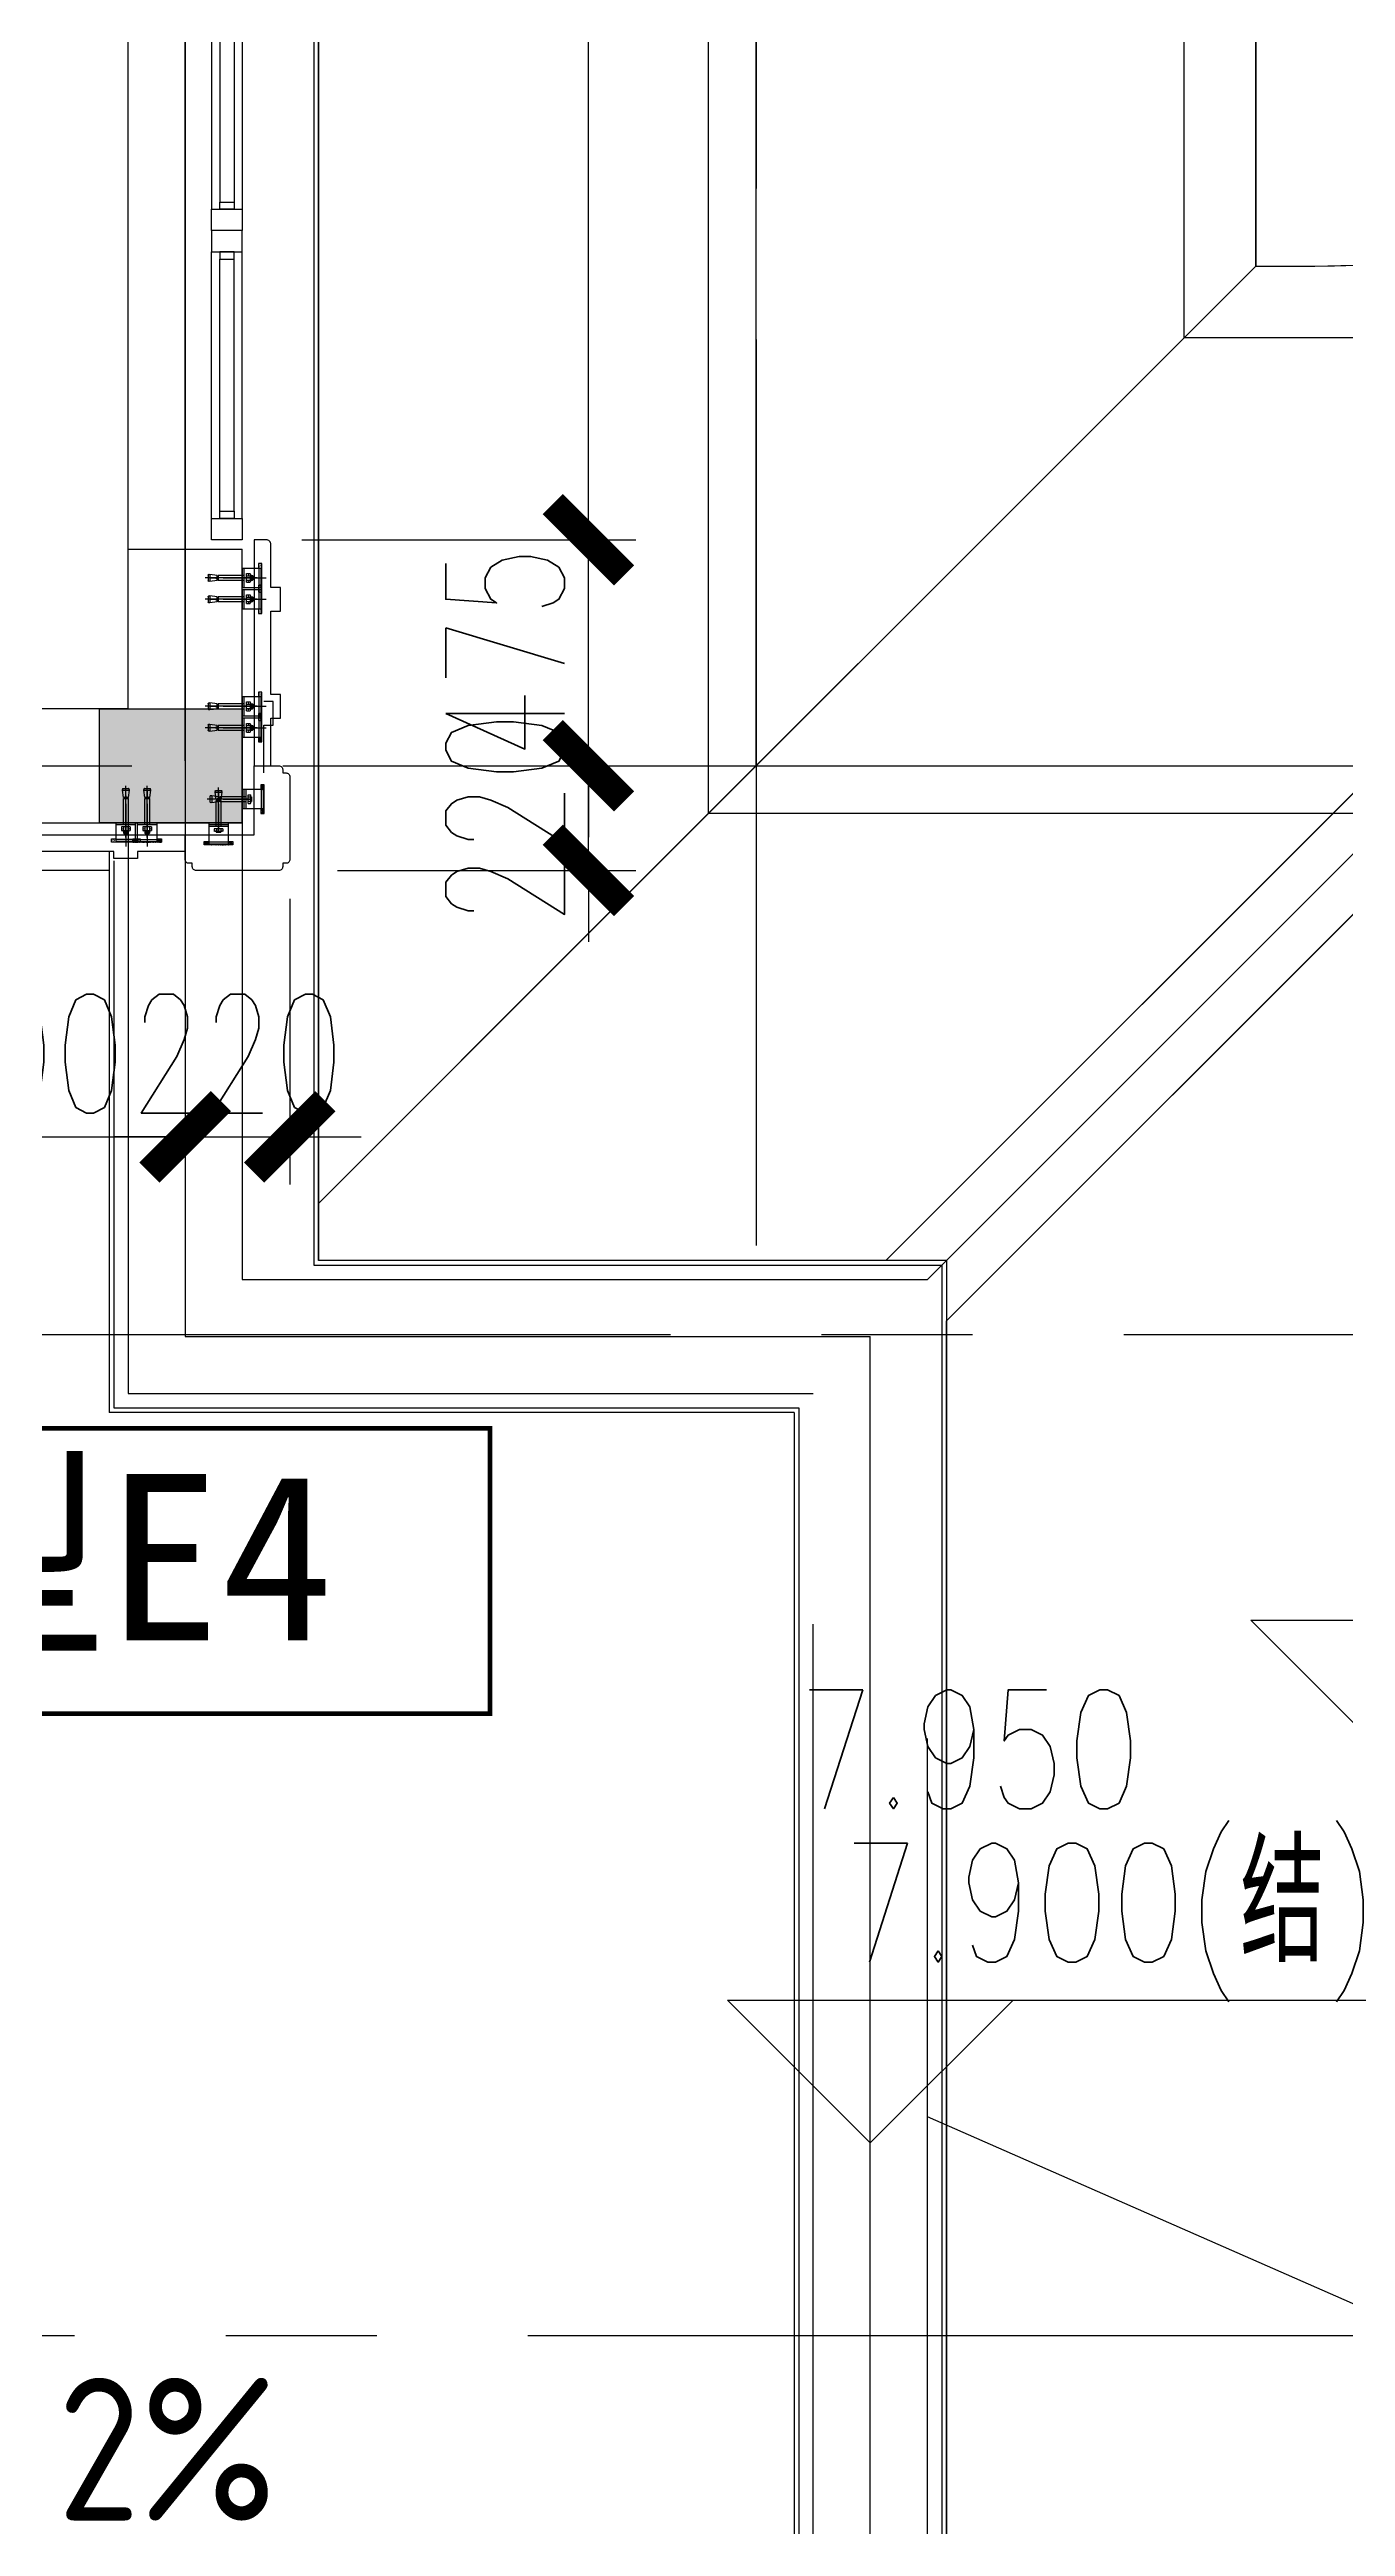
# Model space of a CAD drawing. Extents: x 296441 to 853063, y 459050 to 1117990.
# Drawn here: x 664813 to 667537, y 571926 to 577133 of the extents above; entities that cross this region are included whole.
import ezdxf
from ezdxf.enums import TextEntityAlignment as Align

# ---------------------------------------------------------------- set-up
doc = ezdxf.new("R2010")
doc.units = 0
doc.header["$LTSCALE"] = 1000
for name, pattern in [('14-GRID$0$CENTER2', [28.575, 19.05, -3.175, 3.175, -3.175]), ('CENTER', [50.8, 31.75, -6.35, 6.35, -6.35]), ('DASH', [0.35, 0.25, -0.1]), ('DOTE', [2.42, 2, -0.2, 0.02, -0.2]), ('E4-FL03$0$HIDDEN', [0.375, 0.25, -0.125]), ('E4-FL03$0$HIDDEN2', [4.7625, 3.175, -1.5875])]:
    doc.linetypes.add(name, pattern=pattern)
for name, color, linetype in [('0-COL-H1', 170, 'Continuous'), ('14-GRID$0$G-GRID', 9, '14-GRID$0$CENTER2'), ('14-name$0$A-ANNO-IDEN', 2, 'Continuous'), ('5PJ(配件)', 13, 'Continuous'), ('8XX(虚线)', 8, 'DASH'), ('A-SECT-FNSH', 6, 'Continuous'), ('E4-FL03$0$A-ROOF', 2, 'Continuous'), ('E4-FL03$0$A-SECT-WOOD', 17, 'Continuous'), ('E4-FL03$0$A-SLAB-OTLN', 144, 'E4-FL03$0$HIDDEN'), ('E4-FL03$0$AUDIT_I_171201172723-13', 17, 'Continuous'), ('E4-FL03$0$AUDIT_I_171201172723-14', 155, 'Continuous'), ('E4-FL03$0$AUDIT_I_171201172723-2', 140, 'Continuous'), ('E4-FL03$0$AUDIT_I_171201172723-4', 1, 'Continuous'), ('E4-FL03$0$AUDIT_I_171201172723-8', 23, 'Continuous'), ('E4-FL03$0$G-XREF', 2, 'Continuous'), ('E4-TEXT-FL03-MI$0$A-ANNO-LEVL', 3, 'Continuous'), ('E4-TEXT-FL03-MI$0$A-ANNO-LEVL-TEXT', 255, 'Continuous'), ('F4-FL03$0$A-SECT-WOOD', 17, 'Continuous'), ('PUB_DIM', 3, 'Continuous'), ('PUB_TEXT', 7, 'Continuous'), ('ZT0_默认图层-----PM、LM、DY、JD', 7, 'Continuous'), ('ZT1_Dim---标注---PM、LM、DY、JD', 252, 'Continuous'), ('ZT3_辅材--五金件-------------JD', 13, 'Continuous')]:
    doc.layers.add(name, color=color, linetype=linetype)
doc.layers.add('E4-FL03$0$A-ANNO-NPLT', color=215, linetype='Continuous', plot=False)
doc.layers.add('E4-FL03$0$AUDIT_I_171201172723-10', color=215, linetype='Continuous', plot=False)
doc.styles.add('14-name$0$GOA_03_黑体_1.00', font='simhei.ttf')
doc.styles.add('14-name$0$GOA_04_COMPLEX_1.00', font='complex.shx')
doc.styles.add('E4-TEXT-FL03-MI$0$GOA_01_thin_0.75', font='romans.shx', dxfattribs={"width": 0.75, "bigfont": 'hzdx.shx'})
doc.styles.get("Standard").update_dxf_attribs({"font": 'gbenor.shx', "bigfont": 'gbcbig.shx'})
doc.styles.add('ZT-DIMSTYLE', font='ROMANS.shx', dxfattribs={"width": 0.7, "bigfont": 'CHINESE.shx'})
doc.styles.add('ZT_文字标注', font='ROMANS.shx', dxfattribs={"width": 0.7, "bigfont": '@1chinese.shx'})
doc.dimstyles.new('ZT-DIM100', dxfattribs={"dimscale": 100, "dimtxt": 2.5, "dimasz": 1.5, "dimexe": 1, "dimexo": 1, "dimgap": 0.5, "dimtad": 1, "dimdec": 0, "dimdsep": 46, "dimtxsty": 'ZT-DIMSTYLE', "dimblk": 'ARCHTICK', "dimcen": 2.5, "dimclrd": 175, "dimclre": 175, "dimclrt": 7, "dimazin": 2, "dimtfac": 1, "dimtix": 1, "dimtmove": 2, "dimatfit": 3, "dimfxl": 0, "dimarcsym": 0})

# ---------------------------------------------------------------- blocks, each defined once
blk = doc.blocks.new('*U430')
at = {"layer": 'E4-FL03$0$AUDIT_I_171201172723-13'}
for points in [[(0, 32.5), (45, 32.5), (45, -32.5), (0, -32.5)], [(60, 15), (60, -15), (45, -15), (45, 15)], [(590, 15), (590, -15), (605, -15), (605, 15)], [(650, 32.5), (605, 32.5), (605, -32.5), (650, -32.5)]]:
    blk.add_lwpolyline(points, close=True, dxfattribs=at)
at = {"layer": 'E4-FL03$0$AUDIT_I_171201172723-14'}
for p, q in [((45, 32.5), (605, 32.5)), ((60, 15), (590, 15)), ((45, -32.5), (605, -32.5)), ((60, -15), (590, -15))]:
    blk.add_line(p, q, dxfattribs=at)
blk = doc.blocks.new('E4-FL03$0$sxdh')
at = {"layer": 'E4-FL03$0$A-ROOF'}
for p, q in [((-1508.8, 1551.2), (-1551.2, 1508.8)), ((690, -562.7), (-1166.4, 1293.6)), ((510, -637.3), (-1293.6, 1166.4)), ((-1153.4, 1026.1), (-1293.6, 1166.4))]:
    blk.add_line(p, q, dxfattribs=at)
for points in [[(470, 900, -0.096161), (-1230, 1230)], [(-900, -470), (-900, -470, 0.096161), (-1230, 1230)]]:
    blk.add_lwpolyline(points, format="xyb", dxfattribs=at)
for centre, start, end in [((-11.9, 3184.8), 227.5006, 238.5983), ((-3184.8, 11.9), 31.4017, 42.4994)]:
    blk.add_arc(centre, 2215.7, start, end, dxfattribs=at)
at = {"layer": 'E4-FL03$0$A-SLAB-OTLN', "linetype": 'E4-FL03$0$HIDDEN2'}
blk.add_line((480, -480), (-1230, 1230), dxfattribs=at)
blk = doc.blocks.new('ERTGVVV')
at = {"layer": 'E4-FL03$0$A-ANNO-NPLT'}
blk.add_lwpolyline([(1774051.1, 680697.4), (1774025.8, 680773.2), (1774825.8, 681023.2), (1775025.8, 681023.2), (1776005.8, 681453.2), (1776005.8, 681523.2)], dxfattribs=at)
at = {"layer": 'E4-FL03$0$A-ROOF'}
for p, q in [((1775315.8, 685343.7), (1775315.8, 689373.7)), ((1775315.8, 685343.7), (1775245.8, 685343.7)), ((1774537.6, 684809.1), (1776093.1, 683253.7)), ((1774471.5, 684620.7), (1775965.8, 683126.4))]:
    blk.add_line(p, q, dxfattribs=at)
for points in [[(1777285.8, 688346.4), (1775062.4, 690569.8, -0.084076), (1775315.8, 689073.7), (1775315.8, 685343.7), (1777285.8, 683373.7), (1777285.8, 688346.4)], [(1775315.8, 685343.7), (1775245.8, 685343.7, -0.084077), (1773749.7, 685597), (1776093.1, 683253.7), (1777285.8, 683253.7), (1777285.8, 683373.7), (1775315.8, 685343.7)], [(1773622.4, 676817.6), (1775965.8, 679160.9), (1775965.8, 683126.4), (1773622.4, 685469.8, -0.084077), (1773875.8, 683973.7), (1773875.8, 678313.6, -0.084079), (1773622.4, 676817.6, -5.904737)]]:
    blk.add_lwpolyline(points, format="xyb", dxfattribs=at)
at = {"layer": 'E4-FL03$0$A-SECT-WOOD'}
blk.add_lwpolyline([(1777400.8, 684278.7), (1777400.8, 684378.7), (1777380.8, 684378.7), (1777380.8, 684428.7), (1777400.8, 684428.7)], dxfattribs=at)
at = {"layer": 'E4-FL03$0$A-SLAB-OTLN', "linetype": 'E4-FL03$0$HIDDEN2'}
for p, q in [((1775465.8, 685193.7), (1775465.8, 690593.7)), ((1776465.8, 684193.7), (1776465.8, 689293.7)), ((1775465.8, 685193.7), (1774025.8, 685193.7)), ((1776005.8, 683213.7), (1774775.8, 684443.7)), ((1776465.8, 684193.7), (1775025.8, 684193.7)), ((1777445.8, 684173.7), (1777445.8, 683213.7)), ((1777685.8, 684173.7), (1777685.8, 682973.7)), ((1777445.8, 683213.7), (1776005.8, 683213.7)), ((1776005.8, 679073.7), (1776005.8, 683213.7)), ((1777685.8, 682973.7), (1776245.8, 682973.7)), ((1776245.8, 679313.7), (1776245.8, 682973.7))]:
    blk.add_line(p, q, dxfattribs=at)
at = {"layer": 'E4-FL03$0$AUDIT_I_171201172723-10'}
for p, q in [((1776365.8, 684293.7), (1776365.8, 689393.7)), ((1777565.8, 688493.7), (1777565.8, 683093.7)), ((1776365.8, 684293.7), (1774925.8, 684293.7)), ((1777565.8, 683093.7), (1776125.8, 683093.7)), ((1776125.8, 679193.7), (1776125.8, 683093.7))]:
    blk.add_line(p, q, dxfattribs=at)
at = {"layer": 'E4-FL03$0$AUDIT_I_171201172723-2'}
for p, q in [((1777285.8, 688773.7), (1777285.8, 683253.7)), ((1777295.8, 688763.7), (1777295.8, 683243.7)), ((1777685.8, 684748.7), (1777685.8, 688038.7, 0.4)), ((1777715.8, 684093.7), (1777715.8, 682943.7)), ((1777725.8, 684113.7), (1777725.8, 682933.7)), ((1775965.8, 683253.7), (1775965.8, 679033.7)), ((1775965.8, 683253.7), (1777285.8, 683253.7)), ((1777295.8, 683243.7), (1775975.8, 683243.7)), ((1775975.8, 683243.7), (1775975.8, 679043.7)), ((1777715.8, 682943.7), (1776275.8, 682943.7)), ((1776275.8, 682943.7), (1776275.8, 679343.7)), ((1776285.8, 682933.7), (1776285.8, 679353.7)), ((1776285.8, 682933.7), (1777725.8, 682933.7))]:
    blk.add_line(p, q, dxfattribs=at)
at = {"layer": 'E4-FL03$0$AUDIT_I_171201172723-4'}
for p, q in [((1777445.8, 684173.7), (1777445.8, 684748.7, 0.4)), ((1777685.8, 684748.7, 0.4), (1777445.8, 684748.7, 0.4)), ((1777685.8, 684413.7), (1777685.8, 684748.7, 0.4)), ((1778245.8, 684413.7), (1777685.8, 684413.7)), ((1778245.8, 684173.7), (1777445.8, 684173.7))]:
    blk.add_line(p, q, dxfattribs=at)
at = {"layer": 'E4-FL03$0$AUDIT_I_171201172723-8'}
blk.add_line((1777725.8, 684073.7), (1780400.8, 684073.7), dxfattribs=at)
at = {"layer": 'E4-FL03$0$G-XREF'}
blk.add_line((1775315.8, 685343.7), (1776985.8, 683673.7), dxfattribs=at)
blk.add_lwpolyline([(1777285.8, 683253.7), (1777285.8, 688773.7), (1779945.8, 688773.7), (1779945.8, 688633.7)], dxfattribs=at)
at = {"rotation": 270}
blk.add_blockref('*U430', (1777478.3, 686068.7, 0.4), dxfattribs=at)
at = {"extrusion": (0, 0, -1), "zscale": -1, "rotation": 90}
blk.add_blockref('*U430', (-1777478.3, 684768.7, -0.4), dxfattribs=at)
at = {"layer": 'E4-FL03$0$A-ROOF'}
blk.add_blockref('E4-FL03$0$sxdh', (1774775.8, 684443.7), dxfattribs=at)
blk = doc.blocks.new('*U2129')
at = {"const_width": 10}
blk.add_lwpolyline([(-1025, 0), (1025, 0), (1025, -600), (-1025, -600)], close=True, dxfattribs=at)
at = {"style": '14-name$0$GOA_04_COMPLEX_1.00', "width": 0.8}
blk.add_attdef('房间编号', text='', height=300, dxfattribs=at).set_placement((-532.4, -480.6), align=Align.CENTER)
blk = doc.blocks.new('GWE2')
at = {"layer": 'E4-TEXT-FL03-MI$0$A-ANNO-LEVL'}
for points in [[(915537.3, -625551.6), (915237.3, -625851.6), (914937.3, -625551.6), (916503.4, -625551.6)], [(914437.3, -626350.5), (914137.3, -626650.5), (913837.3, -626350.5), (915403.4, -626350.5)]]:
    blk.add_lwpolyline(points, dxfattribs=at)
at = {"layer": 'E4-TEXT-FL03-MI$0$A-ANNO-LEVL-TEXT', "style": 'E4-TEXT-FL03-MI$0$GOA_01_thin_0.75', "width": 0.75}
for s, p in [('7.950', (913985, -625948.1)), ('7.900(结)', (914079, -626270.4))]:
    blk.add_text(s, height=250, dxfattribs=at).set_placement(p)
at = {"layer": 'PUB_TEXT'}
blk.add_text('2%', height=300, dxfattribs=at).set_placement((912428.7, -627444.4))
blk = doc.blocks.new('_ArchTick')
at = {"color": 0, "linetype": 'ByBlock', "const_width": 0.4}
blk.add_lwpolyline([(-0.5, -0.5), (0.5, 0.5)], dxfattribs=at)
blk = doc.blocks.new('*D1306')
at = {"layer": 'Defpoints', "color": 0, "ltscale": 1000, "transparency": 16777216}
for p in [(665098.5, 575447.2, 0.4), (665318.4, 575447.2), (665318.4, 574847)]:
    blk.add_point(p, dxfattribs=at)
at = {"layer": 'ZT1_Dim---标注---PM、LM、DY、JD', "color": 175, "linetype": 'ByBlock', "lineweight": -2, "ltscale": 1000, "transparency": 16777216}
for p, q in [((665098.5, 575347.2), (665098.5, 574747)), ((665318.4, 575347.2), (665318.4, 574747)), ((665098.5, 574847), (664948.5, 574847)), ((665098.5, 574847), (665318.4, 574847)), ((665318.4, 574847), (665468.4, 574847))]:
    blk.add_line(p, q, dxfattribs=at)
at = {"layer": 'ZT1_Dim---标注---PM、LM、DY、JD', "color": 175, "lineweight": -2, "ltscale": 1000, "transparency": 16777216, "xscale": 150, "yscale": 150, "zscale": 150}
blk.add_blockref('_ArchTick', (665098.5, 574847), dxfattribs=at)
at = {"layer": 'ZT1_Dim---标注---PM、LM、DY、JD', "color": 175, "lineweight": -2, "ltscale": 1000, "transparency": 16777216, "xscale": 150, "yscale": 150, "zscale": 150, "rotation": 180}
blk.add_blockref('_ArchTick', (665318.4, 574847), dxfattribs=at)
at = {"layer": 'ZT1_Dim---标注---PM、LM、DY、JD', "color": 7, "ltscale": 1000, "transparency": 16777216, "insert": (665208.5, 575022), "char_height": 250, "attachment_point": 5, "style": 'ZT-DIMSTYLE'}
blk.add_mtext('220', dxfattribs=at)
blk = doc.blocks.new('*D1307')
at = {"layer": 'Defpoints', "color": 0, "ltscale": 1000, "transparency": 16777216}
for p in [(664398.5, 575447.2), (665098.5, 575447.2, 0.4), (665098.5, 574847)]:
    blk.add_point(p, dxfattribs=at)
at = {"layer": 'ZT1_Dim---标注---PM、LM、DY、JD', "color": 175, "linetype": 'ByBlock', "lineweight": -2, "ltscale": 1000, "transparency": 16777216}
for p, q in [((664398.5, 575347.2), (664398.5, 574747)), ((665098.5, 575347.2), (665098.5, 574747)), ((664398.5, 574847), (665098.5, 574847))]:
    blk.add_line(p, q, dxfattribs=at)
at = {"layer": 'ZT1_Dim---标注---PM、LM、DY、JD', "color": 175, "lineweight": -2, "ltscale": 1000, "transparency": 16777216, "xscale": 150, "yscale": 150, "zscale": 150, "rotation": 180}
blk.add_blockref('_ArchTick', (664398.5, 574847), dxfattribs=at)
at = {"layer": 'ZT1_Dim---标注---PM、LM、DY、JD', "color": 175, "lineweight": -2, "ltscale": 1000, "transparency": 16777216, "xscale": 150, "yscale": 150, "zscale": 150}
blk.add_blockref('_ArchTick', (665098.5, 574847), dxfattribs=at)
at = {"layer": 'ZT1_Dim---标注---PM、LM、DY、JD', "color": 7, "ltscale": 1000, "transparency": 16777216, "insert": (664748.5, 575022), "char_height": 250, "attachment_point": 5, "style": 'ZT-DIMSTYLE'}
blk.add_mtext('700', dxfattribs=at)
blk = doc.blocks.new('*D1310')
at = {"layer": 'Defpoints', "color": 0, "ltscale": 1000, "transparency": 16777216}
for p in [(665256, 579352.2, 0.9), (665945.9, 579352.2), (665243.5, 576102.2, 0.9)]:
    blk.add_point(p, dxfattribs=at)
at = {"layer": 'ZT1_Dim---标注---PM、LM、DY、JD', "color": 175, "linetype": 'ByBlock', "lineweight": -2, "ltscale": 1000, "transparency": 16777216}
for p, q in [((665356, 579352.2), (666045.9, 579352.2)), ((665945.9, 576102.2), (665945.9, 579352.2)), ((665343.5, 576102.2), (666045.9, 576102.2))]:
    blk.add_line(p, q, dxfattribs=at)
at = {"layer": 'ZT1_Dim---标注---PM、LM、DY、JD', "color": 175, "lineweight": -2, "ltscale": 1000, "transparency": 16777216, "xscale": 150, "yscale": 150, "zscale": 150}
for p, rotation in [((665945.9, 579352.2), 90), ((665945.9, 576102.2), 270)]:
    blk.add_blockref('_ArchTick', p, dxfattribs=dict(at, rotation=rotation))
at = {"layer": 'ZT1_Dim---标注---PM、LM、DY、JD', "color": 7, "ltscale": 1000, "transparency": 16777216, "insert": (665770.9, 577727.2), "char_height": 250, "attachment_point": 5, "rotation": 90, "style": 'ZT-DIMSTYLE'}
blk.add_mtext('3250', dxfattribs=at)
blk = doc.blocks.new('*D1311')
at = {"layer": 'Defpoints', "color": 0, "ltscale": 1000, "transparency": 16777216}
for p in [(665243.5, 576102.2, 0.9), (665945.9, 576102.2), (665318.5, 575627.2)]:
    blk.add_point(p, dxfattribs=at)
at = {"layer": 'ZT1_Dim---标注---PM、LM、DY、JD', "color": 175, "linetype": 'ByBlock', "lineweight": -2, "ltscale": 1000, "transparency": 16777216}
for p, q in [((665945.9, 576102.2), (665945.9, 576252.2)), ((665343.5, 576102.2), (666045.9, 576102.2)), ((665945.9, 575627.2), (665945.9, 576102.2)), ((665418.5, 575627.2), (666045.9, 575627.2)), ((665945.9, 575627.2), (665945.9, 575477.2))]:
    blk.add_line(p, q, dxfattribs=at)
at = {"layer": 'ZT1_Dim---标注---PM、LM、DY、JD', "color": 175, "lineweight": -2, "ltscale": 1000, "transparency": 16777216, "xscale": 150, "yscale": 150, "zscale": 150}
for p, rotation in [((665945.9, 576102.2), 270), ((665945.9, 575627.2), 90)]:
    blk.add_blockref('_ArchTick', p, dxfattribs=dict(at, rotation=rotation))
at = {"layer": 'ZT1_Dim---标注---PM、LM、DY、JD', "color": 7, "ltscale": 1000, "transparency": 16777216, "insert": (665770.9, 575864.7), "char_height": 250, "attachment_point": 5, "rotation": 90, "style": 'ZT-DIMSTYLE'}
blk.add_mtext('475', dxfattribs=at)
blk = doc.blocks.new('*D1312')
at = {"layer": 'Defpoints', "color": 0, "ltscale": 1000, "transparency": 16777216}
for p in [(665318.5, 575627.2), (665945.9, 575627.2), (665318.5, 575407.2)]:
    blk.add_point(p, dxfattribs=at)
at = {"layer": 'ZT1_Dim---标注---PM、LM、DY、JD', "color": 175, "linetype": 'ByBlock', "lineweight": -2, "ltscale": 1000, "transparency": 16777216}
for p, q in [((665945.9, 575627.2), (665945.9, 575777.2)), ((665418.5, 575627.2), (666045.9, 575627.2)), ((665945.9, 575407.2), (665945.9, 575627.2)), ((665418.5, 575407.2), (666045.9, 575407.2)), ((665945.9, 575407.2), (665945.9, 575257.2))]:
    blk.add_line(p, q, dxfattribs=at)
at = {"layer": 'ZT1_Dim---标注---PM、LM、DY、JD', "color": 175, "lineweight": -2, "ltscale": 1000, "transparency": 16777216, "xscale": 150, "yscale": 150, "zscale": 150}
for p, rotation in [((665945.9, 575627.2), 270), ((665945.9, 575407.2), 90)]:
    blk.add_blockref('_ArchTick', p, dxfattribs=dict(at, rotation=rotation))
at = {"layer": 'ZT1_Dim---标注---PM、LM、DY、JD', "color": 7, "ltscale": 1000, "transparency": 16777216, "insert": (665770.9, 575517.2), "char_height": 250, "attachment_point": 5, "rotation": 90, "style": 'ZT-DIMSTYLE'}
blk.add_mtext('220', dxfattribs=at)
blk = doc.blocks.new('20180521.08271243')
at = {"layer": '8XX(虚线)', "ltscale": 25}
h = blk.add_hatch(dxfattribs=at)
h.set_pattern_fill('AR-SAND', color=256, scale=0.05, angle=360, style=0)
h.set_pattern_definition([(232.5, (-292719.11, -161804.6666), (-2.447066187, 0.080001565), [0, -1.9304, 0, -2.159, 0, -2.06375]), (262.5, (-292719.11, -161804.6666), (-3.584125503, -2.247616416), [0, -1.0414, 0, -1.7399, 0, -0.66675]), (302.5, (-292719.11, -161803.1045), (-0.007185923, -3.954961851), [0, -0.635, 0, -2.286, 0, -2.9845]), (312.5, (-292719.11, -161803.1045), (-1.114646616, -3.817782262), [0, -0.3175, 0, -1.4986, 0, -1.7145])])
edge = h.paths.add_edge_path()
edge.add_line((30, 36), (30, 29))
edge.add_line((30, 29), (20, 29))
edge.add_line((20, 29), (20, 33.3))
edge.add_arc((18.8, 33.3), 1.2, 360, 450)
edge.add_line((18.8, 34.5), (0, 34.5))
edge.add_line((0, 34.5), (0, 36))
edge.add_line((0, 36), (30, 36))
edge = h.paths.add_edge_path()
edge.add_line((-30, 29), (-30, 36))
edge.add_line((-30, 36), (0, 36))
edge.add_line((0, 36), (0, 34.5))
edge.add_line((0, 34.5), (-18.8, 34.5))
edge.add_arc((-18.8, 33.3), 1.2, 90, 180)
edge.add_line((-20, 33.3), (-20, 29))
edge.add_line((-20, 29), (-30, 29))
at = {"color": 8}
blk.add_line((-30, 36, 0), (-30, 29, 0), dxfattribs=at)
at = {"color": 1, "linetype": 'CENTER', "ltscale": 10}
blk.add_line((0, -50), (0, 9.5), dxfattribs=at)
blk.add_line((0, -50), (0, 9.5), dxfattribs=at)
at = {"layer": '5PJ(配件)'}
for p, q in [((-20, 33.3, 0), (-20, 30, 0)), ((20, 30.5, 0), (-20, 30.5, 0)), ((6.2, 34.5, 0), (-18.8, 34.5, 0)), ((18.8, 34.5, 0), (6.2, 34.5, 0)), ((20, 30, 0), (20, 33.3, 0)), ((20, -2), (-20, -2)), ((20, -6), (-20, -6))]:
    blk.add_line(p, q, dxfattribs=at)
for points in [[(-20, 30), (-20, -10), (20, -10)], [(20, -10), (20, 30)]]:
    blk.add_lwpolyline(points, dxfattribs=at)
for centre, start, end in [((-18.8, 33.3, 0), 90, 180), ((18.8, 33.3, 0), 0, 90)]:
    blk.add_arc(centre, 1.2, start, end, dxfattribs=at)
at = {"layer": '8XX(虚线)', "ltscale": 25}
for p, q in [((30, 36, 0), (-30, 36, 0)), ((-30, 29, 0), (-20, 29, 0)), ((-25, 29, 0), (-20, 29, 0)), ((20, 29, 0), (30, 29, 0)), ((30, 29, 0), (30, 36, 0))]:
    blk.add_line(p, q, dxfattribs=at)
at = {"layer": 'ZT3_辅材--五金件-------------JD'}
for p, q in [((-9.2, 2.6), (-9.2, 7.5)), ((9.2, 2.6), (-9.2, 2.6)), ((6.9, 8), (-6.9, 8)), ((-5, 8), (-5, 9.5)), ((-5, 9.5), (5, 9.5)), ((-4.6, 2.6), (-4.6, 7.5)), ((-4.3, 8), (-4.3, 9.5)), ((-0.7, 0), (0.2, 2.6)), ((0, 0), (0.9, 2.6)), ((4.2, 8), (4.2, 9.5)), ((4.6, 2.6), (4.6, 7.5)), ((5, 8), (5, 9.5)), ((9.2, 2.6), (9.2, 7.5)), ((-5, -2), (-5, -57)), ((5, -57), (5, -2)), ((-5, -59.1), (-7, -74.4)), ((-7, -74.4), (-0.4, -74.4)), ((-6.5, -74.4), (-6.9, -76.9)), ((-5.9, -78), (5.9, -78)), ((-5, -57), (5, -57)), ((5, -59.1), (-5, -59.1)), ((-4.1, -59.1), (-4.1, -57)), ((-1, -59.1), (-1, -57)), ((-0.4, -74.4), (-0.4, -62.5)), ((0.4, -62.5), (0.4, -74.4)), ((0.4, -74.4), (7, -74.4)), ((1, -59.1), (1, -57)), ((4.1, -59.1), (4.1, -57)), ((7, -74.4), (5, -59.1)), ((6.9, -76.9), (6.5, -74.4))]:
    blk.add_line(p, q, dxfattribs=at)
at = {"layer": 'ZT3_辅材--五金件-------------JD', "color": 1, "linetype": 'DOTE', "ltscale": 5}
blk.add_line((0, 9.5), (0, -84), dxfattribs=at)
at = {"layer": 'ZT3_辅材--五金件-------------JD'}
for centre, radius, start, end in [((-6.9, 2.4), 5.58, 65.5673, 114.4327), ((0, -13.6), 21.6, 77.6432, 102.3568), ((6.9, 2.4), 5.58, 65.5673, 114.4327), ((-5.9, -77), 1, 172.588, 270), ((0, -61.6), 1.04, 293.5782, 246.4218), ((5.9, -77), 1, 270, 7.412)]:
    blk.add_arc(centre, radius, start, end, dxfattribs=at)
at = {"layer": 'Defpoints', "color": 250, "style": 'ZT_文字标注', "text_generation_flag": 4, "width": 0.7}
for s, p in [('M10', (-7.2, 7)), ('95', (6.2, 7))]:
    blk.add_text(s, height=1.5, rotation=180, dxfattribs=at).set_placement(p, align=Align.MIDDLE)
blk = doc.blocks.new('ZT_钢膨胀螺栓_M10X95')
at = {"layer": 'ZT3_辅材--五金件-------------JD', "color": 1, "linetype": 'DOTE', "ltscale": 5}
blk.add_line((-27, 0), (82, 0), dxfattribs=at)
at = {"layer": 'ZT3_辅材--五金件-------------JD'}
for p, q in [((-17.5, 5), (-19, 3.5)), ((-19, -3.5), (-19, 3.5)), ((-13, 4.2), (-18.2, 4.2)), ((-13, 5), (-17.5, 5)), ((-17.5, 5), (-17.5, -5)), ((-16, 5), (-16, -5)), ((-14.5, 5), (-14.5, -5)), ((-13, -6.9), (-13, 6.9)), ((-4.6, 9.2), (-12.5, 9.2)), ((-4.6, 4.6), (-12.5, 4.6)), ((-4.6, -9.2), (-4.6, 9.2)), ((-2, 0.7), (-4.6, -0.2)), ((-2, 0), (-4.6, -0.9)), ((0, 5), (55, 5)), ((55, 5), (55, -5)), ((57.1, 4.1), (55, 4.1)), ((57.1, 1), (55, 1)), ((57.1, 5), (72.4, 7)), ((57.1, -5), (57.1, 5)), ((72.4, 0.4), (60.5, 0.4)), ((72.4, 7), (72.4, 0.4)), ((72.4, 6.5), (74.9, 6.9)), ((76, 5.9), (76, -5.9)), ((-17.5, -5), (-19, -3.5)), ((-13, -4.2), (-18.2, -4.2)), ((-13, -5), (-17.5, -5)), ((-4.6, -4.6), (-12.5, -4.6)), ((-4.6, -9.2), (-12.5, -9.2)), ((55, -5), (0, -5)), ((57.1, -1), (55, -1)), ((57.1, -4.1), (55, -4.1)), ((72.4, -7), (57.1, -5)), ((60.5, -0.4), (72.4, -0.4)), ((72.4, -0.4), (72.4, -7)), ((74.9, -6.9), (72.4, -6.5))]:
    blk.add_line(p, q, dxfattribs=at)
for centre, radius, start, end in [((-7.4, 6.9), 5.58, 155.5673, 204.4327), ((8.6, 0), 21.6, 167.6432, 192.3568), ((59.6, 0), 1.04, 23.5782, 336.4218), ((75, 5.9), 1, 0, 97.412), ((-7.4, -6.9), 5.58, 155.5673, 204.4327), ((75, -5.9), 1, 262.588, 0)]:
    blk.add_arc(centre, radius, start, end, dxfattribs=at)
at = {"layer": 'Defpoints', "color": 250, "style": 'ZT_文字标注', "width": 0.7}
for s, p in [('M10', (-9, 7.2)), ('95', (-9, -6.2))]:
    blk.add_text(s, height=1.5, rotation=90, dxfattribs=at).set_placement(p, align=Align.MIDDLE)
blk = doc.blocks.new('*U2473')
at = {"layer": 'ZT3_辅材--五金件-------------JD', "rotation": 270}
blk.add_blockref('ZT_钢膨胀螺栓_M10X95', (0, 0), dxfattribs=at)
blk = doc.blocks.new('L形挂件')
at = {"layer": '8XX(虚线)', "ltscale": 25}
h = blk.add_hatch(dxfattribs=at)
h.set_pattern_fill('AR-SAND', color=256, scale=0.05, style=0)
h.set_pattern_definition([(52.5, (-25.0006, -59.7017), (2.44707, -0.08), [0, -1.9304, 0, -2.159, 0, -2.06375]), (82.5, (-25.0006, -59.7017), (3.58413, 2.24762), [0, -1.0414, 0, -1.7399, 0, -0.66675]), (122.5, (-25.0006, -61.2638), (0.00719, 3.95496), [0, -0.635, 0, -2.286, 0, -2.9845]), (132.5, (-25.0006, -61.2638), (1.11465, 3.81778), [0, -0.3175, 0, -1.4986, 0, -1.7145])])
edge = h.paths.add_edge_path()
edge.add_line((-34, -29.7), (-41, -29.7))
edge.add_line((-41, -29.7), (-41, -59.7))
edge.add_line((-41, -59.7), (-39.5, -59.7))
edge.add_line((-39.5, -59.7), (-39.5, -40.9))
edge.add_arc((-38.3, -40.9), 1.2, 90, 180, ccw=False)
edge.add_line((-38.3, -39.7), (-34, -39.7))
edge.add_line((-34, -39.7), (-34, -29.7))
edge = h.paths.add_edge_path()
edge.add_line((-41, -89.7), (-34, -89.7))
edge.add_line((-34, -89.7), (-34, -79.7))
edge.add_line((-34, -79.7), (-38.3, -79.7))
edge.add_arc((-38.3, -78.5), 1.2, -180, -90, ccw=False)
edge.add_line((-39.5, -78.5), (-39.5, -59.7))
edge.add_line((-39.5, -59.7), (-41, -59.7))
edge.add_line((-41, -59.7), (-41, -89.7))
h = blk.add_hatch(dxfattribs=at)
h.set_pattern_fill('AR-SAND', color=256, scale=0.05, angle=180, style=0)
h.set_pattern_definition([(52.5, (-25.0006, -104.7017), (2.44707, -0.08), [0, -1.9304, 0, -2.159, 0, -2.06375]), (82.5, (-25.0006, -104.7017), (3.58413, 2.24762), [0, -1.0414, 0, -1.7399, 0, -0.66675]), (122.5, (-25.0006, -106.2638), (0.00719, 3.95496), [0, -0.635, 0, -2.286, 0, -2.9845]), (132.5, (-25.0006, -106.2638), (1.11465, 3.81778), [0, -0.3175, 0, -1.4986, 0, -1.7145])])
edge = h.paths.add_edge_path()
edge.add_line((-41, -134.7), (-34, -134.7))
edge.add_line((-34, -134.7), (-34, -124.7))
edge.add_line((-34, -124.7), (-38.3, -124.7))
edge.add_arc((-38.3, -123.5), 1.2, -180, -90, ccw=False)
edge.add_line((-39.5, -123.5), (-39.5, -104.7))
edge.add_line((-39.5, -104.7), (-41, -104.7))
edge.add_line((-41, -104.7), (-41, -134.7))
edge = h.paths.add_edge_path()
edge.add_line((-34, -74.7), (-41, -74.7))
edge.add_line((-41, -74.7), (-41, -104.7))
edge.add_line((-41, -104.7), (-39.5, -104.7))
edge.add_line((-39.5, -104.7), (-39.5, -85.9))
edge.add_arc((-38.3, -85.9), 1.2, 90, 180, ccw=False)
edge.add_line((-38.3, -84.7), (-34, -84.7))
edge.add_line((-34, -84.7), (-34, -74.7))
at = {"color": 8}
for p, q in [((-41, -29.7), (-34, -29.7)), ((-41, -74.7), (-34, -74.7))]:
    blk.add_line(p, q, dxfattribs=at)
at = {"color": 1, "linetype": 'CENTER', "ltscale": 10}
for p, q in [((40, -59.7), (-50, -59.7)), ((40, -59.7), (-50, -59.7)), ((40, -104.7), (-50, -104.7)), ((40, -104.7), (-50, -104.7))]:
    blk.add_line(p, q, dxfattribs=at)
at = {"layer": '5PJ(配件)'}
for p, q in [((-4, -79.7), (-4, -39.7)), ((-39.5, -110.9), (-39.5, -85.9)), ((-38.3, -84.7), (-25, -84.7)), ((-35.5, -124.7), (-35.5, -84.7)), ((-39.5, -123.5), (-39.5, -110.9)), ((-25, -124.7), (-38.3, -124.7))]:
    blk.add_line(p, q, dxfattribs=at)
for points in [[(-25, -39.7), (0, -39.7)], [(0, -40.1), (0, -79.7), (-25, -79.7)], [(-25, -84.7), (0, -84.7), (0, -124.7)], [(0, -124.7), (-25, -124.7)]]:
    blk.add_lwpolyline(points, dxfattribs=at)
for centre, start, end in [((-38.3, -85.9), 90, 180), ((-38.3, -123.5), 180, 270)]:
    blk.add_arc(centre, 1.2, start, end, dxfattribs=at)
at = {"layer": '8XX(虚线)', "ltscale": 25}
for p, q in [((-41, -89.7), (-41, -29.7)), ((-34, -29.7), (-34, -39.7)), ((-41, -134.7), (-41, -74.7)), ((-34, -89.7), (-41, -89.7)), ((-34, -74.7), (-34, -84.7)), ((-34, -79.7), (-34, -89.7)), ((-34, -134.7), (-41, -134.7)), ((-34, -124.7), (-34, -134.7))]:
    blk.add_line(p, q, dxfattribs=at)
at = {"layer": '8XX(虚线)', "linetype": 'Continuous', "ltscale": 25}
for p, q in [((-39.5, -65.9), (-39.5, -40.9)), ((-38.3, -39.7), (-25, -39.7)), ((-35.5, -79.7), (-35.5, -39.7)), ((-39.5, -78.5), (-39.5, -65.9)), ((-25, -79.7), (-38.3, -79.7))]:
    blk.add_line(p, q, dxfattribs=at)
at = {"layer": '8XX(虚线)', "linetype": 'DASH', "ltscale": 25}
blk.add_line((-4, -124.7), (-4, -84.7), dxfattribs=at)
for centre, start, end in [((-38.3, -40.9), 90, 180), ((-38.3, -78.5), 180, 270)]:
    blk.add_arc(centre, 1.2, start, end, dxfattribs=at)
at = {"layer": 'ZT3_辅材--五金件-------------JD', "rotation": 90}
for p in [(-4, -59.7), (-4, -104.7)]:
    blk.add_blockref('*U2473', p, dxfattribs=at)
blk = doc.blocks.new('A$C57322268')
at = {"layer": 'A-SECT-FNSH', "ltscale": 30, "elevation": 0.4}
for points in [[(3060, 7995), (3060, 8085, 0.414214), (3050, 8095), (3025, 8095), (3025, 7620), (3060, 7620), (3060, 7720), (3080, 7720), (3080, 7770), (3060, 7770), (3060, 7945), (3080, 7945), (3080, 7995), (3060, 7995)], [(2280, 7440), (2190, 7440, -0.414214), (2180, 7450), (2180, 7475), (2880, 7475), (2880, 7440), (2780, 7440), (2780, 7425), (2730, 7425), (2730, 7440), (2330, 7440), (2330, 7425), (2280, 7425), (2280, 7440)]]:
    blk.add_lwpolyline(points, format="xyb", dxfattribs=at)
blk.add_lwpolyline([(3025, 7619.9), (3076.9, 7619.9, -0.414214), (3084.9, 7611.9), (3084.9, 7604.9), (3091.9, 7604.9, -0.414214), (3099.9, 7596.9), (3099.9, 7454.9), (3099.9, 7422.9, -0.414214), (3091.9, 7414.9), (3084.9, 7414.9), (3084.9, 7407.9, -0.414214), (3076.9, 7399.9), (2902.9, 7399.9, -0.414214), (2894.9, 7407.9), (2894.9, 7414.9), (2887.9, 7414.9, -0.414214), (2879.9, 7422.9), (2879.9, 7454.9), (2879.9, 7475), (3025, 7475)], format="xyb", close=True, dxfattribs=at)
at = {"layer": 'F4-FL03$0$A-SECT-WOOD'}
blk.add_lwpolyline([(2880, 7440), (2780, 7440), (2780, 7425), (2730, 7425), (2730, 7440)], dxfattribs=at)
at = {"layer": 'ZT0_默认图层-----PM、LM、DY、JD', "ltscale": 10, "extrusion": (0, 0, -1), "zscale": -1, "rotation": 180}
blk.add_blockref('20180521.08271243', (-2950, 7490, -0.4), dxfattribs=at)
at = {"layer": 'ZT0_默认图层-----PM、LM、DY、JD', "ltscale": 10, "rotation": 270}
blk.add_blockref('20180521.08271243', (3010, 7550, 0.4), dxfattribs=at)
at = {"layer": 'ZT1_Dim---标注---PM、LM、DY、JD', "ltscale": 10, "extrusion": (0, 0, -1), "zscale": -1}
for p in [(-3000, 8074.7, 0.4), (-3000, 7804.7)]:
    blk.add_blockref('L形挂件', p, dxfattribs=at)
at = {"layer": 'ZT1_Dim---标注---PM、LM、DY、JD', "ltscale": 10, "rotation": 89.96850768736051}
blk.add_blockref('L形挂件', (2695.3, 7500.2), dxfattribs=at)

msp = doc.modelspace()

# ---------------------------------------------------------------- linework, layer by layer
at = {"layer": '0-COL-H1', "elevation": 0.4}
msp.add_lwpolyline([(665218.5, 575747.2), (665218.5, 575507.2), (664918.5, 575507.2), (664918.5, 575747.2)], close=True, dxfattribs=at)
at = {"layer": '0-COL-H1', "color": 254}
msp.add_solid([(664918.5, 575507.2, 0.4), (665218.5, 575507.2, 0.4), (664918.5, 575747.2, 0.4), (665218.5, 575747.2, 0.4)], dxfattribs=at)
at = {"layer": '14-GRID$0$G-GRID', "color": 8, "ltscale": 0.1}
for p, q in [((665098.5, 575637.5), (665098.5, 590811)), ((666298.5, 590811), (666298.5, 574414.5)), ((620218.5, 575627.2), (674432.5, 575627.2)), ((658498.5, 574431.7), (674432.5, 574431.7)), ((620098.5, 572327.2), (674432.5, 572327.2))]:
    msp.add_line(p, q, dxfattribs=at)

# ---------------------------------------------------------------- block references
at = {"ltscale": 1000}
msp.add_blockref('A$C57322268', (662218.5, 568007.2, 0.4), dxfattribs=at)
at = {"layer": '0-COL-H1', "color": 130, "xscale": -1}
msp.add_blockref('ERTGVVV', (2442664.3, -108666.4), dxfattribs=at)
at = {"layer": '14-name$0$A-ANNO-IDEN'}
ref = msp.add_blockref('*U2129', (664714.1, 574234.3), dxfattribs=dict(at, xscale=-1))
ref.add_attrib('房间编号', '户型E4', dxfattribs={"layer": '0', "height": 350, "style": '14-name$0$GOA_03_黑体_1.00'}).set_placement((664695, 573788.6), align=Align.CENTER)
at = {"layer": 'PUB_DIM'}
msp.add_blockref('GWE2', (-247598.8, 1199382.6), dxfattribs=at)

# ---------------------------------------------------------------- dimensions: what is measured, and where the dimension line sits
at = {"layer": 'ZT1_Dim---标注---PM、LM、DY、JD', "ltscale": 1000}
for base, p1, p2, picture, middle in [((665945.9, 579352.2), (665243.5, 576102.2, 0.9), (665256, 579352.2, 0.9), '*D1310', (665770.9, 577727.2)), ((665945.9, 576102.2), (665318.5, 575627.2), (665243.5, 576102.2, 0.9), '*D1311', (665770.9, 575864.7)), ((665945.9, 575627.2), (665318.5, 575407.2), (665318.5, 575627.2), '*D1312', (665770.9, 575517.2))]:
    dim = msp.add_linear_dim(base=base, p1=p1, p2=p2, angle=90, dimstyle='ZT-DIM100', dxfattribs=at)
    dim.commit()
    dim.dimension.update_dxf_attribs({"geometry": picture, "text_midpoint": middle})
for base, p1, p2, picture, middle in [((665098.5, 574847), (664398.5, 575447.2), (665098.5, 575447.2, 0.4), '*D1307', (664748.5, 575022)), ((665318.4, 574847), (665098.5, 575447.2, 0.4), (665318.4, 575447.2), '*D1306', (665208.5, 575022))]:
    dim = msp.add_linear_dim(base=base, p1=p1, p2=p2, dimstyle='ZT-DIM100', dxfattribs=at)
    dim.commit()
    dim.dimension.update_dxf_attribs({"geometry": picture, "text_midpoint": middle})

doc.saveas('drawing.dxf')
